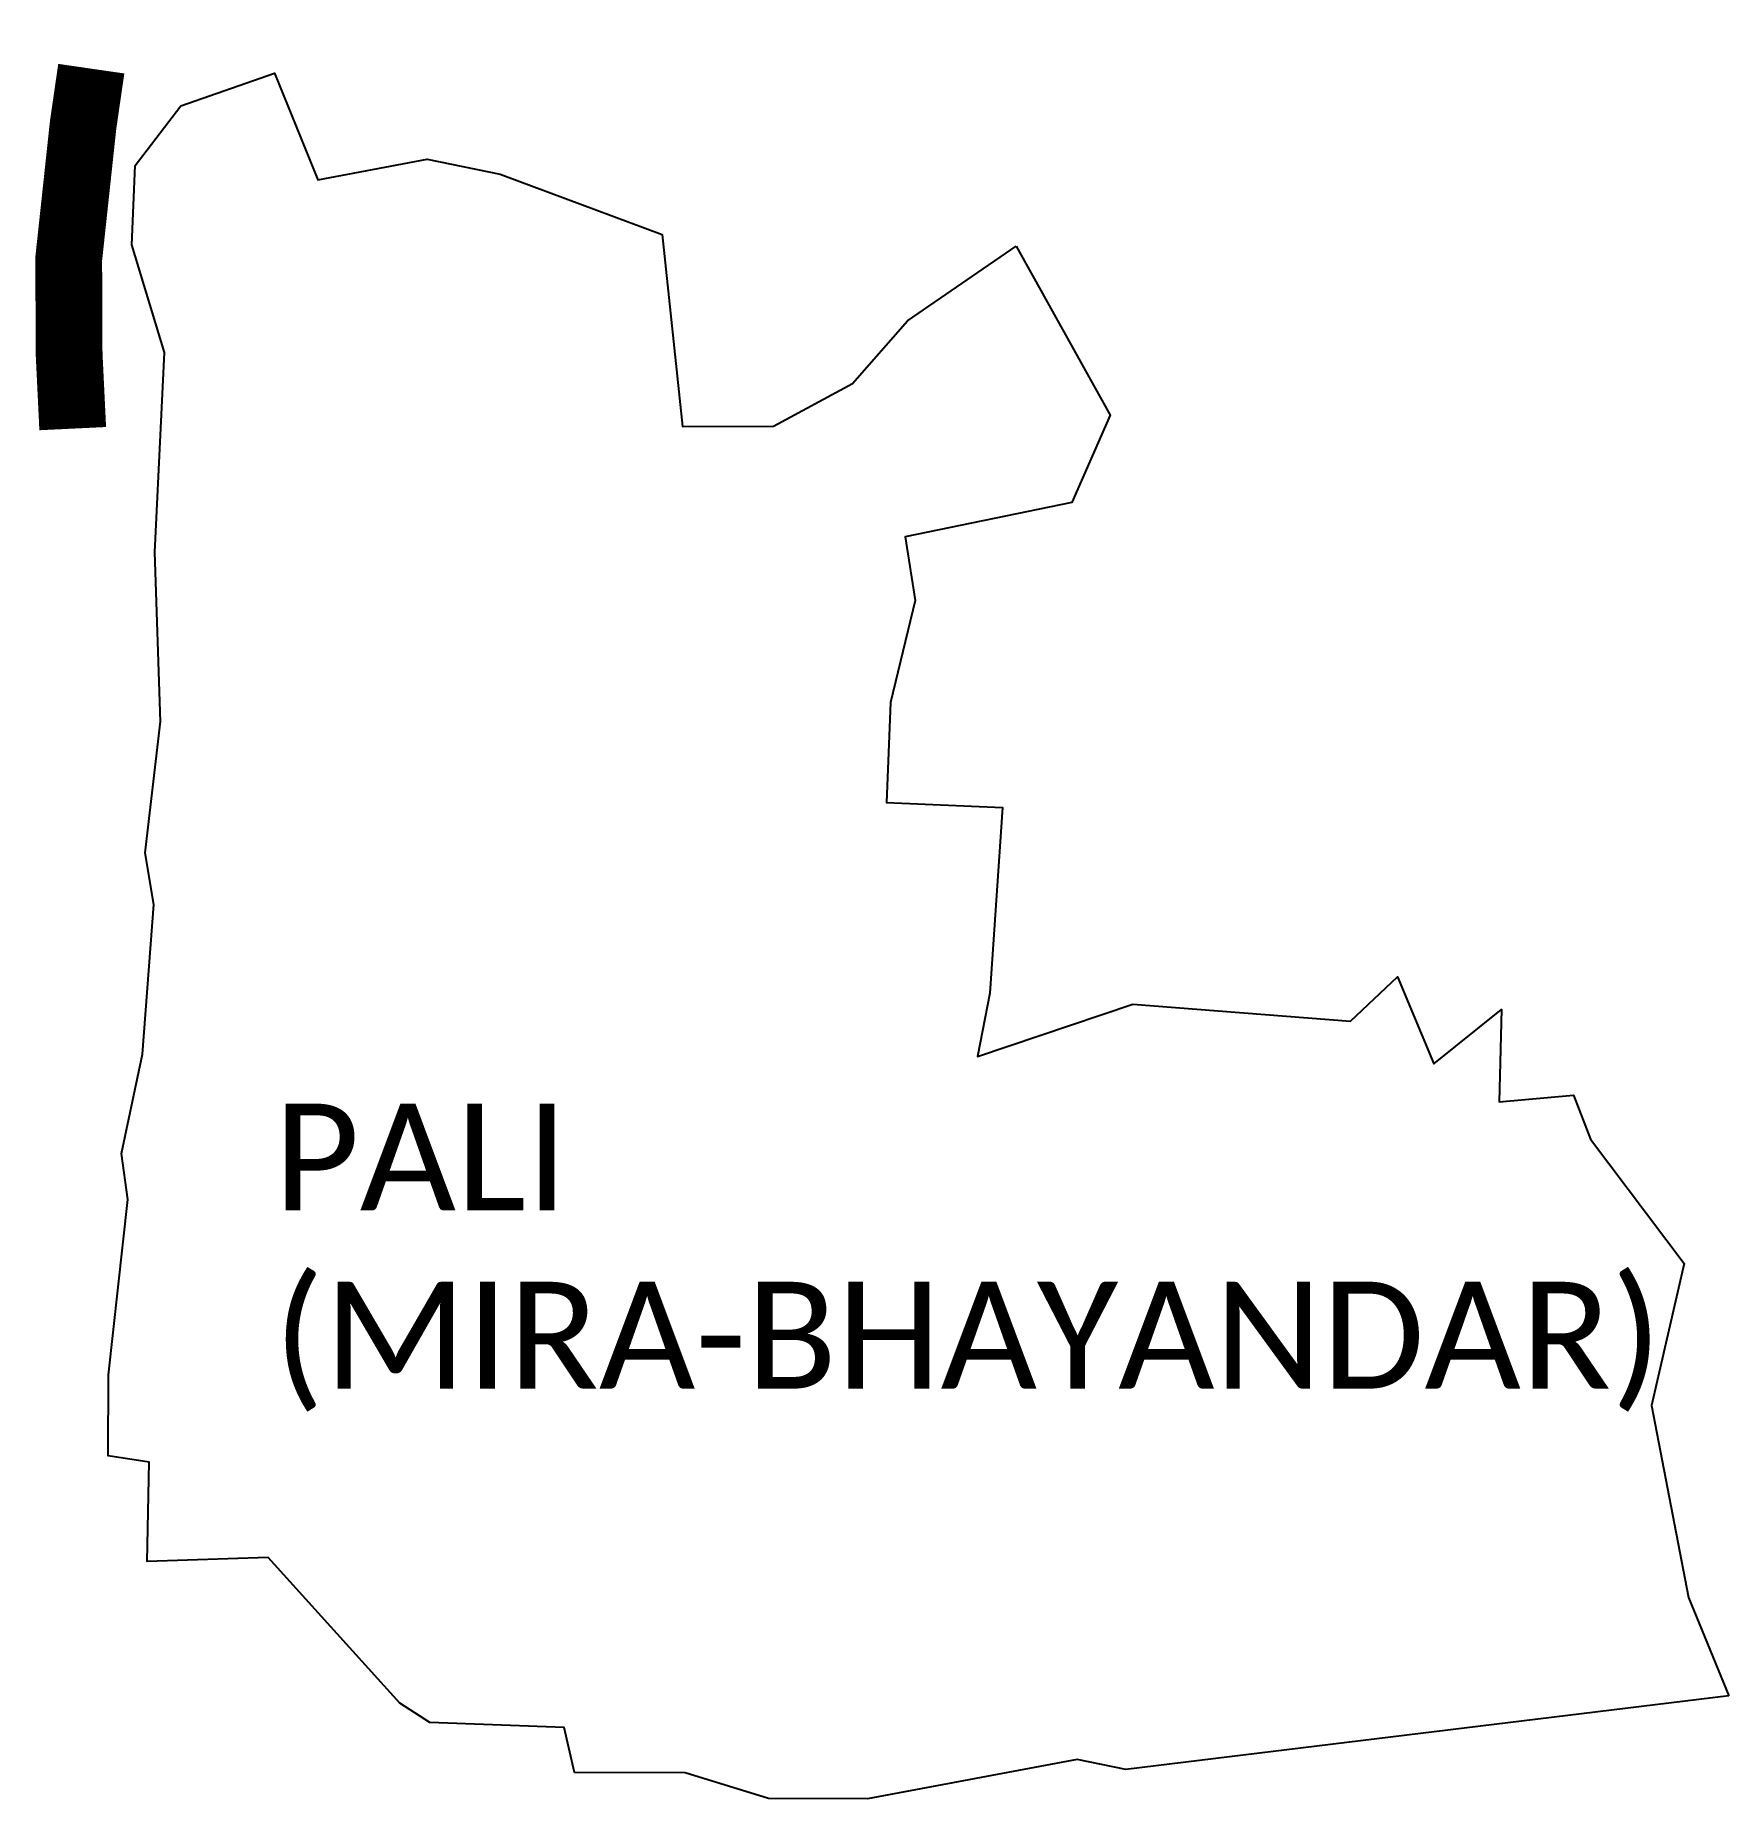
# Model space of a CAD drawing. Header units: metres. Extents: x 267155 to 268423, y 2134131 to 2135451.
import ezdxf

# ---------------------------------------------------------------- set-up
doc = ezdxf.new("R2010")
doc.units = ezdxf.units.M
for name, color, linetype in [('ARTIFICIALLY PROTECTED', 10, 'Continuous'), ('VILLAGE BOUNDRY', 3, 'Continuous'), ('VILLAGE NAME', 250, 'Continuous')]:
    doc.layers.add(name, color=color, linetype=linetype)
doc.styles.get("Standard").update_dxf_attribs({"font": 'arial.ttf'})

msp = doc.modelspace()

# ---------------------------------------------------------------- linework, layer by layer
at = {"layer": 'ARTIFICIALLY PROTECTED', "const_width": 50, "flags": 128}
msp.add_lwpolyline([(267196.8, 2135426.2), (267190.7, 2135384.2), (267179.9, 2135283.8), (267180.2, 2135212.6), (267182.9, 2135156.7)], dxfattribs=at)
at = {"layer": 'VILLAGE BOUNDRY', "flags": 128}
msp.add_lwpolyline([(267807.8, 2135237.3), (267889.1, 2135293.2)], dxfattribs=at)
at = {"layer": 'VILLAGE BOUNDRY', "color": 3}
for points in [[(268422.7, 2134207.9, 0), (267971.3, 2134152.7, 0), (267935, 2134160.3, 0), (267778, 2134130.9, 0), (267703.7, 2134131, 0), (267641.3, 2134150.3, 0), (267558.5, 2134150.4, 0), (267550.9, 2134184.2, 0), (267450.3, 2134187.9, 0), (267427.9, 2134202.5, 0), (267329.1, 2134311.4, 0), (267238.7, 2134308.6, 0), (267240.2, 2134382.8, 0), (267209.5, 2134387.6, 0), (267209.7, 2134448.3, 0), (267224.1, 2134579.6, 0), (267219.4, 2134614, 0), (267235.2, 2134688.3, 0), (267243.7, 2134800.3, 0), (267237.1, 2134839.2, 0), (267248.7, 2134937.5, 0), (267244.4, 2135064.1, 0), (267251.6, 2135213.6, 0), (267227.1, 2135294.4, 0), (267229.6, 2135353.6, 0), (267263.9, 2135398.4, 0), (267333.9, 2135422.8, 0), (267366.4, 2135343.1, 0), (267448.2, 2135358.5, 0), (267503, 2135347.2, 0), (267624.1, 2135302, 0), (267639.5, 2135158.3, 0), (267707.5, 2135158.5, 0), (267766.8, 2135190.4, 0), (267807.8, 2135237.3, 0)], [(267889.1, 2135293.2, 0), (267959.5, 2135166.8, 0), (267930.8, 2135101.5, 0), (267806.2, 2135075.7, 0), (267813.7, 2135028.1, 0), (267795.1, 2134951.6, 0), (267792.1, 2134876.8, 0), (267878.9, 2134873, 0), (267869.6, 2134734.1, 0), (267860.2, 2134686.5, 0), (267976.5, 2134725.8, 0), (268139.6, 2134713, 0), (268174.7, 2134746.3, 0), (268201.8, 2134681.2, 0), (268252.6, 2134721.9, 0), (268250.7, 2134652.7, 0), (268306.4, 2134657.7, 0), (268319.3, 2134624.7, 0), (268389.2, 2134531.7, 0), (268364.8, 2134425.4, 0), (268392.6, 2134281.5, 0), (268422.7, 2134207.9, 0)]]:
    msp.add_polyline3d(points, dxfattribs=at)

# ---------------------------------------------------------------- texts
at = {"layer": 'VILLAGE NAME', "insert": (267333.3, 2134651.3), "char_height": 80, "attachment_point": 1}
msp.add_mtext_dynamic_manual_height_columns('{\\fCalibri|b0|i0|c0|p34;PALI (MIRA-BHAYANDAR)}', width=635.206, gutter_width=643.2, heights=[0], dxfattribs=at)

doc.saveas('drawing.dxf')
